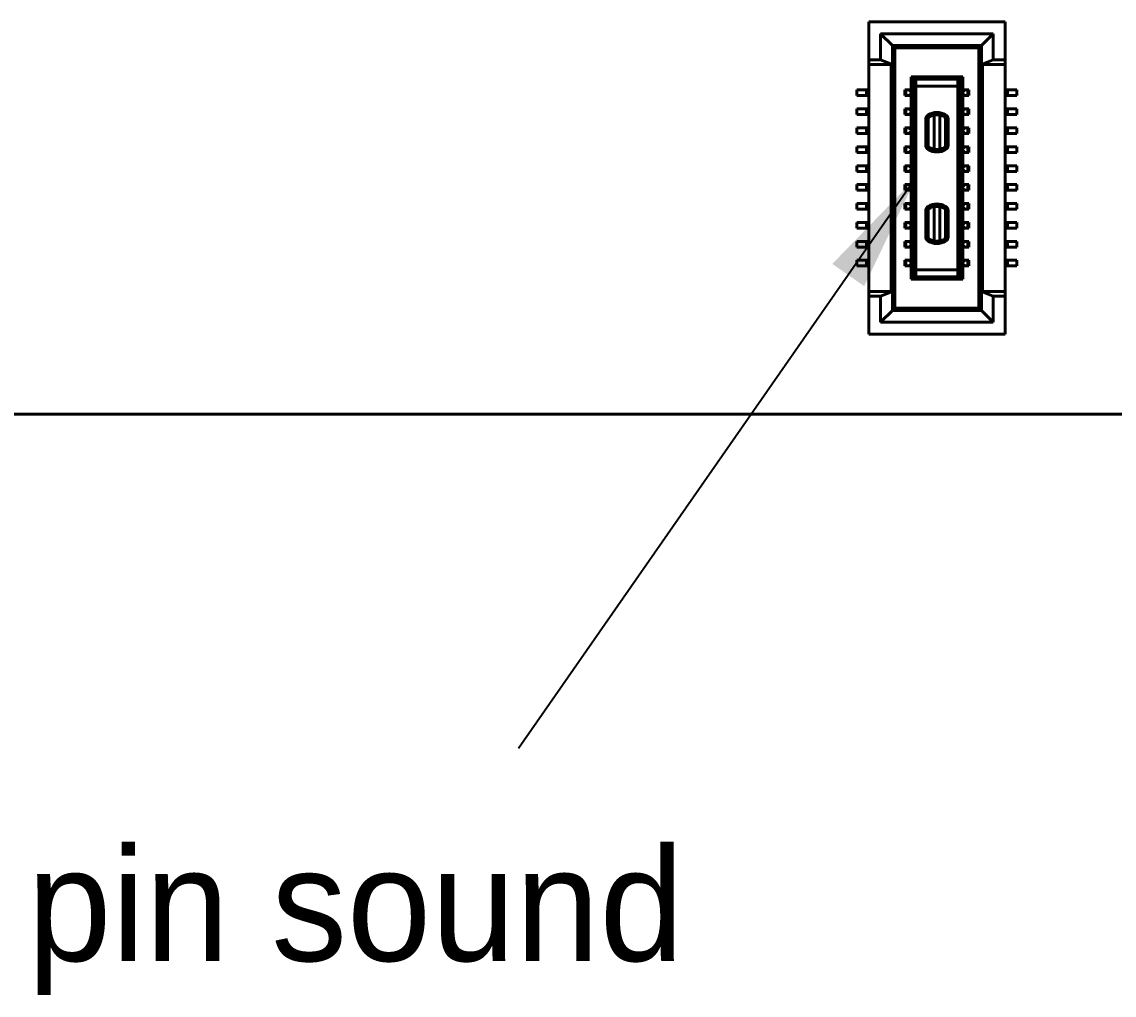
# Model space of a CAD drawing. Header units: millimetres. Extents: x 15 to 205, y 5 to 292.
# Drawn here: x 115.68 to 138.77, y 91.34 to 111.91 of the extents above; entities that cross this region are included whole.
import ezdxf

# ---------------------------------------------------------------- set-up
doc = ezdxf.new("R2010")
doc.units = ezdxf.units.MM
doc.layers.add('Annotations', color=7, linetype='Continuous')
doc.layers.add('Geometries', color=7, linetype='Continuous')
doc.dimstyles.new('ISO-25', dxfattribs={"dimtxt": 2.5, "dimasz": 2.5, "dimexe": 1.25, "dimexo": 0.625, "dimtad": 1, "dimtxsty": 'Standard', "dimcen": 2.5, "dimadec": 0, "dimazin": 0, "dimtfac": 1, "dimtmove": 0, "dimatfit": 3, "dimfxl": 1, "dimarcsym": 0})

msp = doc.modelspace()

# ---------------------------------------------------------------- linework, layer by layer
at = {"layer": 'Geometries', "linetype": 'Continuous', "lineweight": 40}
for p, q in [((133.585, 111.911), (133.585, 111.111)), ((136.465, 111.911), (133.585, 111.911)), ((136.465, 111.911), (136.465, 111.111)), ((136.215, 111.661), (133.835, 111.661)), ((133.835, 111.111), (133.835, 111.661)), ((134.085, 111.411), (133.835, 111.661)), ((136.215, 111.661), (135.965, 111.411)), ((136.215, 111.111), (136.215, 111.661)), ((134.085, 111.411), (134.135, 111.361)), ((135.965, 111.411), (134.085, 111.411)), ((134.085, 111.411), (134.085, 111.011)), ((135.915, 111.361), (134.135, 111.361)), ((134.135, 105.861), (134.135, 111.361)), ((135.915, 111.361), (135.965, 111.411)), ((135.915, 105.861), (135.915, 111.361)), ((135.965, 111.011), (135.965, 111.411)), ((133.585, 111.111), (133.585, 111.011)), ((133.835, 111.111), (133.585, 111.111)), ((133.835, 111.111), (134.085, 111.011)), ((135.965, 111.011), (136.215, 111.111)), ((136.215, 111.111), (136.465, 111.111)), ((136.465, 111.111), (136.465, 111.011)), ((133.585, 111.011), (133.585, 110.471)), ((133.585, 111.011), (134.06, 111.011)), ((134.06, 106.211), (134.06, 111.011)), ((134.085, 111.011), (134.06, 111.011)), ((134.085, 106.211), (134.085, 111.011)), ((135.965, 106.211), (135.965, 111.011)), ((135.965, 111.011), (135.99, 111.011)), ((135.99, 111.011), (135.99, 106.211)), ((135.99, 111.011), (136.465, 111.011)), ((136.465, 110.471), (136.465, 111.011)), ((135.57, 110.751), (134.48, 110.751)), ((134.53, 110.701), (134.48, 110.751)), ((134.48, 110.471), (134.48, 110.751)), ((134.53, 110.701), (134.58, 110.701)), ((134.53, 110.701), (134.53, 110.53)), ((134.58, 110.701), (135.47, 110.701)), ((134.58, 110.701), (134.58, 110.551)), ((135.52, 110.701), (135.47, 110.701)), ((135.47, 110.701), (135.47, 110.551)), ((135.52, 110.701), (135.57, 110.751)), ((135.52, 110.701), (135.52, 110.53)), ((135.57, 110.751), (135.57, 110.471)), ((133.335, 110.471), (133.535, 110.471)), ((133.335, 110.471), (133.335, 110.351)), ((133.585, 110.471), (133.535, 110.471)), ((133.535, 110.471), (133.535, 110.351)), ((133.585, 110.471), (133.585, 110.351)), ((134.35, 110.471), (134.372, 110.471)), ((134.35, 110.471), (134.35, 110.351)), ((134.372, 110.471), (134.372, 110.351)), ((134.421, 110.471), (134.372, 110.471)), ((134.48, 110.431), (134.421, 110.471)), ((134.48, 110.471), (134.421, 110.471)), ((134.48, 110.391), (134.421, 110.351)), ((134.53, 110.471), (134.48, 110.471)), ((134.48, 110.431), (134.48, 110.391)), ((134.525, 110.431), (134.48, 110.431)), ((134.525, 110.391), (134.48, 110.391)), ((134.53, 110.437), (134.525, 110.431)), ((134.525, 110.431), (134.525, 110.391)), ((134.53, 110.385), (134.525, 110.391)), ((134.53, 110.53), (134.58, 110.551)), ((134.53, 110.471), (134.53, 110.53)), ((134.53, 110.437), (134.53, 110.471)), ((134.53, 110.385), (134.53, 110.437)), ((134.53, 110.351), (134.53, 110.385)), ((134.58, 110.551), (135.47, 110.551)), ((134.58, 106.671), (134.58, 110.551)), ((135.52, 110.53), (135.47, 110.551)), ((135.47, 106.671), (135.47, 110.551)), ((135.52, 110.53), (135.52, 110.471)), ((135.52, 110.471), (135.57, 110.471)), ((135.52, 110.471), (135.52, 110.437)), ((135.52, 110.437), (135.525, 110.431)), ((135.52, 110.437), (135.52, 110.385)), ((135.52, 110.385), (135.525, 110.391)), ((135.52, 110.385), (135.52, 110.351)), ((135.525, 110.431), (135.525, 110.391)), ((135.525, 110.431), (135.57, 110.431)), ((135.525, 110.391), (135.57, 110.391)), ((135.57, 110.471), (135.629, 110.471)), ((135.57, 110.431), (135.629, 110.471)), ((135.57, 110.431), (135.57, 110.391)), ((135.57, 110.391), (135.629, 110.351)), ((135.629, 110.471), (135.678, 110.471)), ((135.7, 110.471), (135.678, 110.471)), ((135.678, 110.471), (135.678, 110.351)), ((135.7, 110.351), (135.7, 110.471)), ((136.465, 110.471), (136.515, 110.471)), ((136.465, 110.351), (136.465, 110.471)), ((136.715, 110.471), (136.515, 110.471)), ((136.515, 110.471), (136.515, 110.351)), ((136.715, 110.471), (136.715, 110.351)), ((133.335, 110.351), (133.535, 110.351)), ((133.585, 110.351), (133.535, 110.351)), ((133.585, 110.351), (133.585, 110.071)), ((134.35, 110.351), (134.372, 110.351)), ((134.421, 110.351), (134.372, 110.351)), ((134.421, 110.351), (134.48, 110.351)), ((134.48, 110.071), (134.48, 110.351)), ((134.48, 110.351), (134.53, 110.351)), ((134.53, 110.071), (134.53, 110.351)), ((135.57, 110.351), (135.52, 110.351)), ((135.52, 110.351), (135.52, 110.071)), ((135.57, 110.351), (135.57, 110.071)), ((135.629, 110.351), (135.57, 110.351)), ((135.629, 110.351), (135.678, 110.351)), ((135.7, 110.351), (135.678, 110.351)), ((136.465, 110.351), (136.515, 110.351)), ((136.465, 110.071), (136.465, 110.351)), ((136.715, 110.351), (136.515, 110.351)), ((133.335, 110.071), (133.535, 110.071)), ((133.335, 110.071), (133.335, 109.951)), ((133.335, 109.951), (133.535, 109.951)), ((133.585, 110.071), (133.535, 110.071)), ((133.535, 110.071), (133.535, 109.951)), ((133.585, 109.951), (133.535, 109.951)), ((133.585, 110.071), (133.585, 109.951)), ((133.585, 109.951), (133.585, 109.671)), ((134.35, 110.071), (134.372, 110.071)), ((134.35, 110.071), (134.35, 109.951)), ((134.35, 109.951), (134.372, 109.951)), ((134.372, 110.071), (134.372, 109.951)), ((134.421, 110.071), (134.372, 110.071)), ((134.421, 109.951), (134.372, 109.951)), ((134.48, 110.071), (134.421, 110.071)), ((134.48, 110.031), (134.421, 110.071)), ((134.48, 109.991), (134.421, 109.951)), ((134.421, 109.951), (134.48, 109.951)), ((134.53, 110.071), (134.48, 110.071)), ((134.525, 110.031), (134.48, 110.031)), ((134.48, 110.031), (134.48, 109.991)), ((134.525, 109.991), (134.48, 109.991)), ((134.48, 109.671), (134.48, 109.951)), ((134.48, 109.951), (134.53, 109.951)), ((134.53, 110.037), (134.525, 110.031)), ((134.525, 110.031), (134.525, 109.991)), ((134.53, 109.985), (134.525, 109.991)), ((134.53, 110.037), (134.53, 110.071)), ((134.53, 109.985), (134.53, 110.037)), ((134.53, 109.951), (134.53, 109.985)), ((134.53, 109.671), (134.53, 109.951)), ((134.84, 109.946), (134.865, 109.903)), ((134.965, 109.94), (134.965, 109.217)), ((135.085, 109.94), (135.085, 109.217)), ((135.185, 109.903), (135.21, 109.946)), ((135.52, 110.071), (135.57, 110.071)), ((135.52, 110.071), (135.52, 110.037)), ((135.52, 110.037), (135.525, 110.031)), ((135.52, 110.037), (135.52, 109.985)), ((135.52, 109.985), (135.525, 109.991)), ((135.52, 109.985), (135.52, 109.951)), ((135.57, 109.951), (135.52, 109.951)), ((135.52, 109.951), (135.52, 109.671)), ((135.525, 110.031), (135.57, 110.031)), ((135.525, 110.031), (135.525, 109.991)), ((135.525, 109.991), (135.57, 109.991)), ((135.57, 110.071), (135.629, 110.071)), ((135.57, 110.031), (135.629, 110.071)), ((135.57, 110.031), (135.57, 109.991)), ((135.57, 109.991), (135.629, 109.951)), ((135.629, 109.951), (135.57, 109.951)), ((135.57, 109.951), (135.57, 109.671)), ((135.629, 110.071), (135.678, 110.071)), ((135.629, 109.951), (135.678, 109.951)), ((135.7, 110.071), (135.678, 110.071)), ((135.678, 110.071), (135.678, 109.951)), ((135.7, 109.951), (135.678, 109.951)), ((135.7, 109.951), (135.7, 110.071)), ((136.465, 110.071), (136.515, 110.071)), ((136.465, 109.951), (136.465, 110.071)), ((136.465, 109.951), (136.515, 109.951)), ((136.465, 109.671), (136.465, 109.951)), ((136.715, 110.071), (136.515, 110.071)), ((136.515, 110.071), (136.515, 109.951)), ((136.715, 109.951), (136.515, 109.951)), ((136.715, 110.071), (136.715, 109.951)), ((134.84, 109.86), (134.79, 109.86)), ((134.79, 109.86), (134.79, 109.297)), ((134.84, 109.297), (134.84, 109.86)), ((135.21, 109.86), (135.21, 109.297)), ((135.21, 109.86), (135.26, 109.86)), ((135.26, 109.297), (135.26, 109.86)), ((133.335, 109.671), (133.535, 109.671)), ((133.335, 109.671), (133.335, 109.551)), ((133.335, 109.551), (133.535, 109.551)), ((133.585, 109.671), (133.535, 109.671)), ((133.535, 109.671), (133.535, 109.551)), ((133.585, 109.551), (133.535, 109.551)), ((133.585, 109.671), (133.585, 109.551)), ((133.585, 109.551), (133.585, 109.271)), ((134.35, 109.671), (134.372, 109.671)), ((134.35, 109.671), (134.35, 109.551)), ((134.35, 109.551), (134.372, 109.551)), ((134.372, 109.671), (134.372, 109.551)), ((134.421, 109.671), (134.372, 109.671)), ((134.421, 109.551), (134.372, 109.551)), ((134.48, 109.631), (134.421, 109.671)), ((134.48, 109.671), (134.421, 109.671)), ((134.48, 109.591), (134.421, 109.551)), ((134.421, 109.551), (134.48, 109.551)), ((134.53, 109.671), (134.48, 109.671)), ((134.525, 109.631), (134.48, 109.631)), ((134.48, 109.631), (134.48, 109.591)), ((134.525, 109.591), (134.48, 109.591)), ((134.48, 109.271), (134.48, 109.551)), ((134.48, 109.551), (134.53, 109.551)), ((134.53, 109.637), (134.525, 109.631)), ((134.525, 109.631), (134.525, 109.591)), ((134.53, 109.585), (134.525, 109.591)), ((134.53, 109.637), (134.53, 109.671)), ((134.53, 109.585), (134.53, 109.637)), ((134.53, 109.551), (134.53, 109.585)), ((134.53, 109.271), (134.53, 109.551)), ((135.52, 109.671), (135.57, 109.671)), ((135.52, 109.671), (135.52, 109.637)), ((135.52, 109.637), (135.525, 109.631)), ((135.52, 109.637), (135.52, 109.585)), ((135.52, 109.585), (135.525, 109.591)), ((135.52, 109.585), (135.52, 109.551)), ((135.57, 109.551), (135.52, 109.551)), ((135.52, 109.551), (135.52, 109.271)), ((135.525, 109.631), (135.57, 109.631)), ((135.525, 109.631), (135.525, 109.591)), ((135.525, 109.591), (135.57, 109.591)), ((135.57, 109.671), (135.629, 109.671)), ((135.57, 109.631), (135.629, 109.671)), ((135.57, 109.631), (135.57, 109.591)), ((135.57, 109.591), (135.629, 109.551)), ((135.629, 109.551), (135.57, 109.551)), ((135.57, 109.551), (135.57, 109.271)), ((135.629, 109.671), (135.678, 109.671)), ((135.629, 109.551), (135.678, 109.551)), ((135.7, 109.671), (135.678, 109.671)), ((135.678, 109.671), (135.678, 109.551)), ((135.7, 109.551), (135.678, 109.551)), ((135.7, 109.551), (135.7, 109.671)), ((136.465, 109.551), (136.465, 109.671)), ((136.465, 109.671), (136.515, 109.671)), ((136.465, 109.551), (136.515, 109.551)), ((136.465, 109.271), (136.465, 109.551)), ((136.715, 109.671), (136.515, 109.671)), ((136.515, 109.671), (136.515, 109.551)), ((136.715, 109.551), (136.515, 109.551)), ((136.715, 109.671), (136.715, 109.551)), ((133.335, 109.271), (133.335, 109.151)), ((133.335, 109.271), (133.535, 109.271)), ((133.585, 109.271), (133.535, 109.271)), ((133.535, 109.271), (133.535, 109.151)), ((133.585, 109.271), (133.585, 109.151)), ((134.35, 109.271), (134.35, 109.151)), ((134.35, 109.271), (134.372, 109.271)), ((134.372, 109.271), (134.372, 109.151)), ((134.421, 109.271), (134.372, 109.271)), ((134.48, 109.271), (134.421, 109.271)), ((134.48, 109.231), (134.421, 109.271)), ((134.53, 109.271), (134.48, 109.271)), ((134.525, 109.231), (134.48, 109.231)), ((134.48, 109.231), (134.48, 109.191)), ((134.53, 109.237), (134.525, 109.231)), ((134.525, 109.231), (134.525, 109.191)), ((134.53, 109.237), (134.53, 109.271)), ((134.53, 109.185), (134.53, 109.237)), ((134.84, 109.297), (134.79, 109.297)), ((134.865, 109.254), (134.84, 109.21)), ((135.21, 109.21), (135.185, 109.254)), ((135.21, 109.297), (135.26, 109.297)), ((135.52, 109.271), (135.57, 109.271)), ((135.52, 109.271), (135.52, 109.237)), ((135.52, 109.237), (135.525, 109.231)), ((135.52, 109.237), (135.52, 109.185)), ((135.525, 109.231), (135.57, 109.231)), ((135.525, 109.231), (135.525, 109.191)), ((135.57, 109.271), (135.629, 109.271)), ((135.57, 109.231), (135.629, 109.271)), ((135.57, 109.231), (135.57, 109.191)), ((135.629, 109.271), (135.678, 109.271)), ((135.7, 109.271), (135.678, 109.271)), ((135.678, 109.271), (135.678, 109.151)), ((135.7, 109.151), (135.7, 109.271)), ((136.465, 109.271), (136.515, 109.271)), ((136.465, 109.151), (136.465, 109.271)), ((136.715, 109.271), (136.515, 109.271)), ((136.515, 109.271), (136.515, 109.151)), ((136.715, 109.271), (136.715, 109.151)), ((133.335, 109.151), (133.535, 109.151)), ((133.585, 109.151), (133.535, 109.151)), ((133.585, 109.151), (133.585, 108.871)), ((134.35, 109.151), (134.372, 109.151)), ((134.421, 109.151), (134.372, 109.151)), ((134.48, 109.191), (134.421, 109.151)), ((134.421, 109.151), (134.48, 109.151)), ((134.525, 109.191), (134.48, 109.191)), ((134.48, 108.871), (134.48, 109.151)), ((134.48, 109.151), (134.53, 109.151)), ((134.53, 109.185), (134.525, 109.191)), ((134.53, 109.151), (134.53, 109.185)), ((134.53, 108.871), (134.53, 109.151)), ((135.52, 109.185), (135.525, 109.191)), ((135.52, 109.185), (135.52, 109.151)), ((135.57, 109.151), (135.52, 109.151)), ((135.52, 109.151), (135.52, 108.871)), ((135.525, 109.191), (135.57, 109.191)), ((135.57, 109.191), (135.629, 109.151)), ((135.629, 109.151), (135.57, 109.151)), ((135.57, 109.151), (135.57, 108.871)), ((135.629, 109.151), (135.678, 109.151)), ((135.7, 109.151), (135.678, 109.151)), ((136.465, 109.151), (136.515, 109.151)), ((136.465, 108.871), (136.465, 109.151)), ((136.715, 109.151), (136.515, 109.151)), ((133.335, 108.871), (133.535, 108.871)), ((133.335, 108.871), (133.335, 108.751)), ((133.335, 108.751), (133.535, 108.751)), ((133.585, 108.871), (133.535, 108.871)), ((133.535, 108.871), (133.535, 108.751)), ((133.585, 108.751), (133.535, 108.751)), ((133.585, 108.871), (133.585, 108.751)), ((133.585, 108.751), (133.585, 108.471)), ((134.35, 108.871), (134.372, 108.871)), ((134.35, 108.871), (134.35, 108.751)), ((134.35, 108.751), (134.372, 108.751)), ((134.372, 108.871), (134.372, 108.751)), ((134.421, 108.871), (134.372, 108.871)), ((134.421, 108.751), (134.372, 108.751)), ((134.48, 108.831), (134.421, 108.871)), ((134.48, 108.871), (134.421, 108.871)), ((134.48, 108.791), (134.421, 108.751)), ((134.421, 108.751), (134.48, 108.751)), ((134.53, 108.871), (134.48, 108.871)), ((134.48, 108.831), (134.48, 108.791)), ((134.525, 108.831), (134.48, 108.831)), ((134.525, 108.791), (134.48, 108.791)), ((134.48, 108.471), (134.48, 108.751)), ((134.48, 108.751), (134.53, 108.751)), ((134.53, 108.837), (134.525, 108.831)), ((134.525, 108.831), (134.525, 108.791)), ((134.53, 108.785), (134.525, 108.791)), ((134.53, 108.837), (134.53, 108.871)), ((134.53, 108.785), (134.53, 108.837)), ((134.53, 108.751), (134.53, 108.785)), ((134.53, 108.471), (134.53, 108.751)), ((135.52, 108.871), (135.57, 108.871)), ((135.52, 108.871), (135.52, 108.837)), ((135.52, 108.837), (135.525, 108.831)), ((135.52, 108.837), (135.52, 108.785)), ((135.52, 108.785), (135.525, 108.791)), ((135.52, 108.785), (135.52, 108.751)), ((135.57, 108.751), (135.52, 108.751)), ((135.52, 108.751), (135.52, 108.471)), ((135.525, 108.831), (135.525, 108.791)), ((135.525, 108.831), (135.57, 108.831)), ((135.525, 108.791), (135.57, 108.791)), ((135.57, 108.871), (135.629, 108.871)), ((135.57, 108.831), (135.629, 108.871)), ((135.57, 108.831), (135.57, 108.791)), ((135.57, 108.791), (135.629, 108.751)), ((135.629, 108.751), (135.57, 108.751)), ((135.57, 108.751), (135.57, 108.471)), ((135.629, 108.871), (135.678, 108.871)), ((135.629, 108.751), (135.678, 108.751)), ((135.7, 108.871), (135.678, 108.871)), ((135.678, 108.871), (135.678, 108.751)), ((135.7, 108.751), (135.678, 108.751)), ((135.7, 108.751), (135.7, 108.871)), ((136.465, 108.871), (136.515, 108.871)), ((136.465, 108.751), (136.465, 108.871)), ((136.465, 108.751), (136.515, 108.751)), ((136.465, 108.471), (136.465, 108.751)), ((136.715, 108.871), (136.515, 108.871)), ((136.515, 108.871), (136.515, 108.751)), ((136.715, 108.751), (136.515, 108.751)), ((136.715, 108.871), (136.715, 108.751)), ((133.335, 108.471), (133.535, 108.471)), ((133.335, 108.471), (133.335, 108.351)), ((133.335, 108.351), (133.535, 108.351)), ((133.585, 108.471), (133.535, 108.471)), ((133.535, 108.471), (133.535, 108.351)), ((133.585, 108.351), (133.535, 108.351)), ((133.585, 108.471), (133.585, 108.351)), ((133.585, 108.351), (133.585, 108.071)), ((134.35, 108.471), (134.372, 108.471)), ((134.35, 108.471), (134.35, 108.351)), ((134.35, 108.351), (134.372, 108.351)), ((134.372, 108.471), (134.372, 108.351)), ((134.421, 108.471), (134.372, 108.471)), ((134.421, 108.351), (134.372, 108.351)), ((134.48, 108.471), (134.421, 108.471)), ((134.48, 108.431), (134.421, 108.471)), ((134.48, 108.391), (134.421, 108.351)), ((134.421, 108.351), (134.48, 108.351)), ((134.53, 108.471), (134.48, 108.471)), ((134.48, 108.431), (134.48, 108.391)), ((134.525, 108.431), (134.48, 108.431)), ((134.525, 108.391), (134.48, 108.391)), ((134.48, 108.071), (134.48, 108.351)), ((134.48, 108.351), (134.53, 108.351)), ((134.53, 108.437), (134.525, 108.431)), ((134.525, 108.431), (134.525, 108.391)), ((134.53, 108.385), (134.525, 108.391)), ((134.53, 108.437), (134.53, 108.471)), ((134.53, 108.385), (134.53, 108.437)), ((134.53, 108.351), (134.53, 108.385)), ((134.53, 108.071), (134.53, 108.351)), ((135.52, 108.471), (135.57, 108.471)), ((135.52, 108.471), (135.52, 108.437)), ((135.52, 108.437), (135.525, 108.431)), ((135.52, 108.437), (135.52, 108.385)), ((135.52, 108.385), (135.525, 108.391)), ((135.52, 108.385), (135.52, 108.351)), ((135.57, 108.351), (135.52, 108.351)), ((135.52, 108.351), (135.52, 108.071)), ((135.525, 108.431), (135.525, 108.391)), ((135.525, 108.431), (135.57, 108.431)), ((135.525, 108.391), (135.57, 108.391)), ((135.57, 108.471), (135.629, 108.471)), ((135.57, 108.431), (135.629, 108.471)), ((135.57, 108.431), (135.57, 108.391)), ((135.57, 108.391), (135.629, 108.351)), ((135.629, 108.351), (135.57, 108.351)), ((135.57, 108.351), (135.57, 108.071)), ((135.629, 108.471), (135.678, 108.471)), ((135.629, 108.351), (135.678, 108.351)), ((135.7, 108.471), (135.678, 108.471)), ((135.678, 108.471), (135.678, 108.351)), ((135.7, 108.351), (135.678, 108.351)), ((135.7, 108.351), (135.7, 108.471)), ((136.465, 108.471), (136.515, 108.471)), ((136.465, 108.351), (136.465, 108.471)), ((136.465, 108.351), (136.515, 108.351)), ((136.465, 108.071), (136.465, 108.351)), ((136.515, 108.471), (136.515, 108.351)), ((136.715, 108.471), (136.515, 108.471)), ((136.715, 108.351), (136.515, 108.351)), ((136.715, 108.471), (136.715, 108.351)), ((133.335, 108.071), (133.335, 107.951)), ((133.335, 108.071), (133.535, 108.071)), ((133.585, 108.071), (133.535, 108.071)), ((133.535, 108.071), (133.535, 107.951)), ((133.585, 108.071), (133.585, 107.951)), ((134.35, 108.071), (134.372, 108.071)), ((134.35, 108.071), (134.35, 107.951)), ((134.372, 108.071), (134.372, 107.951)), ((134.421, 108.071), (134.372, 108.071)), ((134.48, 108.071), (134.421, 108.071)), ((134.48, 108.031), (134.421, 108.071)), ((134.53, 108.071), (134.48, 108.071)), ((134.53, 108.037), (134.53, 108.071)), ((135.52, 108.071), (135.57, 108.071)), ((135.52, 108.071), (135.52, 108.037)), ((135.57, 108.031), (135.629, 108.071)), ((135.57, 108.071), (135.629, 108.071)), ((135.629, 108.071), (135.678, 108.071)), ((135.7, 108.071), (135.678, 108.071)), ((135.678, 108.071), (135.678, 107.951)), ((135.7, 107.951), (135.7, 108.071)), ((136.465, 108.071), (136.515, 108.071)), ((136.465, 107.951), (136.465, 108.071)), ((136.715, 108.071), (136.515, 108.071)), ((136.515, 108.071), (136.515, 107.951)), ((136.715, 108.071), (136.715, 107.951)), ((133.335, 107.951), (133.535, 107.951)), ((133.585, 107.951), (133.535, 107.951)), ((133.585, 107.951), (133.585, 107.671)), ((134.35, 107.951), (134.372, 107.951)), ((134.421, 107.951), (134.372, 107.951)), ((134.48, 107.991), (134.421, 107.951)), ((134.421, 107.951), (134.48, 107.951)), ((134.525, 108.031), (134.48, 108.031)), ((134.48, 108.031), (134.48, 107.991)), ((134.525, 107.991), (134.48, 107.991)), ((134.48, 107.671), (134.48, 107.951)), ((134.48, 107.951), (134.53, 107.951)), ((134.53, 108.037), (134.525, 108.031)), ((134.525, 108.031), (134.525, 107.991)), ((134.53, 107.985), (134.525, 107.991)), ((134.53, 107.985), (134.53, 108.037)), ((134.53, 107.951), (134.53, 107.985)), ((134.53, 107.671), (134.53, 107.951)), ((134.84, 107.925), (134.79, 107.925)), ((134.79, 107.362), (134.79, 107.925)), ((134.865, 107.968), (134.84, 108.011)), ((134.84, 107.362), (134.84, 107.925)), ((134.965, 107.282), (134.965, 108.005)), ((135.085, 107.282), (135.085, 108.005)), ((135.185, 107.968), (135.21, 108.011)), ((135.21, 107.925), (135.26, 107.925)), ((135.21, 107.925), (135.21, 107.362)), ((135.26, 107.925), (135.26, 107.362)), ((135.52, 108.037), (135.525, 108.031)), ((135.52, 108.037), (135.52, 107.985)), ((135.52, 107.985), (135.525, 107.991)), ((135.52, 107.985), (135.52, 107.951)), ((135.57, 107.951), (135.52, 107.951)), ((135.52, 107.951), (135.52, 107.671)), ((135.525, 108.031), (135.57, 108.031)), ((135.525, 108.031), (135.525, 107.991)), ((135.525, 107.991), (135.57, 107.991)), ((135.57, 108.031), (135.57, 107.991)), ((135.57, 107.991), (135.629, 107.951)), ((135.629, 107.951), (135.57, 107.951)), ((135.57, 107.951), (135.57, 107.671)), ((135.629, 107.951), (135.678, 107.951)), ((135.7, 107.951), (135.678, 107.951)), ((136.465, 107.951), (136.515, 107.951)), ((136.465, 107.671), (136.465, 107.951)), ((136.715, 107.951), (136.515, 107.951)), ((133.335, 107.671), (133.535, 107.671)), ((133.335, 107.671), (133.335, 107.551)), ((133.585, 107.671), (133.535, 107.671)), ((133.535, 107.671), (133.535, 107.551)), ((133.585, 107.671), (133.585, 107.551)), ((134.35, 107.671), (134.372, 107.671)), ((134.35, 107.671), (134.35, 107.551)), ((134.372, 107.671), (134.372, 107.551)), ((134.421, 107.671), (134.372, 107.671)), ((134.48, 107.631), (134.421, 107.671)), ((134.48, 107.671), (134.421, 107.671)), ((134.53, 107.671), (134.48, 107.671)), ((134.48, 107.631), (134.48, 107.591)), ((134.525, 107.631), (134.48, 107.631)), ((134.53, 107.637), (134.525, 107.631)), ((134.525, 107.631), (134.525, 107.591)), ((134.53, 107.637), (134.53, 107.671)), ((134.53, 107.585), (134.53, 107.637)), ((135.52, 107.671), (135.57, 107.671)), ((135.52, 107.671), (135.52, 107.637)), ((135.52, 107.637), (135.525, 107.631)), ((135.52, 107.637), (135.52, 107.585)), ((135.525, 107.631), (135.525, 107.591)), ((135.525, 107.631), (135.57, 107.631)), ((135.57, 107.671), (135.629, 107.671)), ((135.57, 107.631), (135.629, 107.671)), ((135.57, 107.631), (135.57, 107.591)), ((135.629, 107.671), (135.678, 107.671)), ((135.678, 107.671), (135.678, 107.551)), ((135.7, 107.671), (135.678, 107.671)), ((135.7, 107.551), (135.7, 107.671)), ((136.465, 107.671), (136.515, 107.671)), ((136.465, 107.551), (136.465, 107.671)), ((136.715, 107.671), (136.515, 107.671)), ((136.515, 107.671), (136.515, 107.551)), ((136.715, 107.671), (136.715, 107.551)), ((133.335, 107.551), (133.535, 107.551)), ((133.585, 107.551), (133.535, 107.551)), ((133.585, 107.551), (133.585, 107.271)), ((134.35, 107.551), (134.372, 107.551)), ((134.421, 107.551), (134.372, 107.551)), ((134.48, 107.591), (134.421, 107.551)), ((134.421, 107.551), (134.48, 107.551)), ((134.525, 107.591), (134.48, 107.591)), ((134.48, 107.271), (134.48, 107.551)), ((134.48, 107.551), (134.53, 107.551)), ((134.53, 107.585), (134.525, 107.591)), ((134.53, 107.551), (134.53, 107.585)), ((134.53, 107.271), (134.53, 107.551)), ((135.52, 107.585), (135.525, 107.591)), ((135.52, 107.585), (135.52, 107.551)), ((135.57, 107.551), (135.52, 107.551)), ((135.52, 107.551), (135.52, 107.271)), ((135.525, 107.591), (135.57, 107.591)), ((135.57, 107.591), (135.629, 107.551)), ((135.57, 107.551), (135.57, 107.271)), ((135.629, 107.551), (135.57, 107.551)), ((135.629, 107.551), (135.678, 107.551)), ((135.7, 107.551), (135.678, 107.551)), ((136.465, 107.551), (136.515, 107.551)), ((136.465, 107.271), (136.465, 107.551)), ((136.715, 107.551), (136.515, 107.551)), ((133.335, 107.271), (133.535, 107.271)), ((133.335, 107.271), (133.335, 107.151)), ((133.335, 107.151), (133.535, 107.151)), ((133.585, 107.271), (133.535, 107.271)), ((133.535, 107.271), (133.535, 107.151)), ((133.585, 107.151), (133.535, 107.151)), ((133.585, 107.271), (133.585, 107.151)), ((133.585, 107.151), (133.585, 106.871)), ((134.35, 107.271), (134.372, 107.271)), ((134.35, 107.271), (134.35, 107.151)), ((134.35, 107.151), (134.372, 107.151)), ((134.372, 107.271), (134.372, 107.151)), ((134.421, 107.271), (134.372, 107.271)), ((134.421, 107.151), (134.372, 107.151)), ((134.48, 107.271), (134.421, 107.271)), ((134.48, 107.231), (134.421, 107.271)), ((134.48, 107.191), (134.421, 107.151)), ((134.421, 107.151), (134.48, 107.151)), ((134.53, 107.271), (134.48, 107.271)), ((134.525, 107.231), (134.48, 107.231)), ((134.48, 107.231), (134.48, 107.191)), ((134.525, 107.191), (134.48, 107.191)), ((134.48, 106.871), (134.48, 107.151)), ((134.48, 107.151), (134.53, 107.151)), ((134.53, 107.237), (134.525, 107.231)), ((134.525, 107.231), (134.525, 107.191)), ((134.53, 107.185), (134.525, 107.191)), ((134.53, 107.237), (134.53, 107.271)), ((134.53, 107.185), (134.53, 107.237)), ((134.53, 107.151), (134.53, 107.185)), ((134.53, 106.871), (134.53, 107.151)), ((134.84, 107.362), (134.79, 107.362)), ((134.84, 107.275), (134.865, 107.319)), ((135.185, 107.319), (135.21, 107.275)), ((135.21, 107.362), (135.26, 107.362)), ((135.52, 107.271), (135.57, 107.271)), ((135.52, 107.271), (135.52, 107.237)), ((135.52, 107.237), (135.525, 107.231)), ((135.52, 107.237), (135.52, 107.185)), ((135.52, 107.185), (135.525, 107.191)), ((135.52, 107.185), (135.52, 107.151)), ((135.57, 107.151), (135.52, 107.151)), ((135.52, 107.151), (135.52, 106.871)), ((135.525, 107.231), (135.57, 107.231)), ((135.525, 107.231), (135.525, 107.191)), ((135.525, 107.191), (135.57, 107.191)), ((135.57, 107.271), (135.629, 107.271)), ((135.57, 107.231), (135.629, 107.271)), ((135.57, 107.231), (135.57, 107.191)), ((135.57, 107.191), (135.629, 107.151)), ((135.629, 107.151), (135.57, 107.151)), ((135.57, 107.151), (135.57, 106.871)), ((135.629, 107.271), (135.678, 107.271)), ((135.629, 107.151), (135.678, 107.151)), ((135.7, 107.271), (135.678, 107.271)), ((135.678, 107.271), (135.678, 107.151)), ((135.7, 107.151), (135.678, 107.151)), ((135.7, 107.151), (135.7, 107.271)), ((136.465, 107.271), (136.515, 107.271)), ((136.465, 107.151), (136.465, 107.271)), ((136.465, 107.151), (136.515, 107.151)), ((136.465, 106.871), (136.465, 107.151)), ((136.715, 107.271), (136.515, 107.271)), ((136.515, 107.271), (136.515, 107.151)), ((136.715, 107.151), (136.515, 107.151)), ((136.715, 107.271), (136.715, 107.151)), ((133.335, 106.871), (133.535, 106.871)), ((133.335, 106.871), (133.335, 106.751)), ((133.335, 106.751), (133.535, 106.751)), ((133.585, 106.871), (133.535, 106.871)), ((133.535, 106.871), (133.535, 106.751)), ((133.585, 106.751), (133.535, 106.751)), ((133.585, 106.871), (133.585, 106.751)), ((133.585, 106.751), (133.585, 106.211)), ((134.35, 106.871), (134.372, 106.871)), ((134.35, 106.871), (134.35, 106.751)), ((134.35, 106.751), (134.372, 106.751)), ((134.372, 106.871), (134.372, 106.751)), ((134.421, 106.871), (134.372, 106.871)), ((134.421, 106.751), (134.372, 106.751)), ((134.48, 106.831), (134.421, 106.871)), ((134.48, 106.871), (134.421, 106.871)), ((134.48, 106.791), (134.421, 106.751)), ((134.421, 106.751), (134.48, 106.751)), ((134.53, 106.871), (134.48, 106.871)), ((134.48, 106.831), (134.48, 106.791)), ((134.525, 106.831), (134.48, 106.831)), ((134.525, 106.791), (134.48, 106.791)), ((134.48, 106.471), (134.48, 106.751)), ((134.48, 106.751), (134.53, 106.751)), ((134.53, 106.837), (134.525, 106.831)), ((134.525, 106.831), (134.525, 106.791)), ((134.53, 106.785), (134.525, 106.791)), ((134.53, 106.837), (134.53, 106.871)), ((134.53, 106.785), (134.53, 106.837)), ((134.53, 106.751), (134.53, 106.785)), ((134.53, 106.692), (134.53, 106.751)), ((134.53, 106.521), (134.53, 106.692)), ((134.53, 106.692), (134.58, 106.671)), ((134.58, 106.521), (134.58, 106.671)), ((135.47, 106.671), (134.58, 106.671)), ((135.52, 106.692), (135.47, 106.671)), ((135.47, 106.521), (135.47, 106.671)), ((135.52, 106.871), (135.57, 106.871)), ((135.52, 106.871), (135.52, 106.837)), ((135.52, 106.837), (135.525, 106.831)), ((135.52, 106.837), (135.52, 106.785)), ((135.52, 106.785), (135.525, 106.791)), ((135.52, 106.785), (135.52, 106.751)), ((135.57, 106.751), (135.52, 106.751)), ((135.52, 106.751), (135.52, 106.692)), ((135.52, 106.521), (135.52, 106.692)), ((135.525, 106.831), (135.57, 106.831)), ((135.525, 106.831), (135.525, 106.791)), ((135.525, 106.791), (135.57, 106.791)), ((135.57, 106.871), (135.629, 106.871)), ((135.57, 106.831), (135.629, 106.871)), ((135.57, 106.831), (135.57, 106.791)), ((135.57, 106.791), (135.629, 106.751)), ((135.629, 106.751), (135.57, 106.751)), ((135.57, 106.751), (135.57, 106.471)), ((135.629, 106.871), (135.678, 106.871)), ((135.629, 106.751), (135.678, 106.751)), ((135.7, 106.871), (135.678, 106.871)), ((135.678, 106.871), (135.678, 106.751)), ((135.7, 106.751), (135.678, 106.751)), ((135.7, 106.751), (135.7, 106.871)), ((136.465, 106.871), (136.515, 106.871)), ((136.465, 106.751), (136.465, 106.871)), ((136.465, 106.751), (136.515, 106.751)), ((136.465, 106.211), (136.465, 106.751)), ((136.715, 106.871), (136.515, 106.871)), ((136.515, 106.871), (136.515, 106.751)), ((136.715, 106.751), (136.515, 106.751)), ((136.715, 106.871), (136.715, 106.751)), ((134.48, 106.471), (134.53, 106.521)), ((135.57, 106.471), (134.48, 106.471)), ((134.58, 106.521), (134.53, 106.521)), ((134.58, 106.521), (135.47, 106.521)), ((135.47, 106.521), (135.52, 106.521)), ((135.57, 106.471), (135.52, 106.521)), ((133.585, 106.111), (133.585, 106.211)), ((133.585, 106.211), (134.06, 106.211)), ((134.085, 106.211), (133.835, 106.111)), ((134.085, 106.211), (134.06, 106.211)), ((134.085, 105.811), (134.085, 106.211)), ((135.965, 106.211), (135.99, 106.211)), ((136.215, 106.111), (135.965, 106.211)), ((135.965, 106.211), (135.965, 105.811)), ((135.99, 106.211), (136.465, 106.211)), ((136.465, 106.111), (136.465, 106.211)), ((133.585, 105.311), (133.585, 106.111)), ((133.835, 106.111), (133.585, 106.111)), ((133.835, 105.561), (133.835, 106.111)), ((136.215, 105.561), (136.215, 106.111)), ((136.215, 106.111), (136.465, 106.111)), ((136.465, 105.311), (136.465, 106.111)), ((133.835, 105.561), (134.085, 105.811)), ((134.085, 105.811), (134.135, 105.861)), ((134.085, 105.811), (135.965, 105.811)), ((135.915, 105.861), (134.135, 105.861)), ((135.965, 105.811), (135.915, 105.861)), ((136.215, 105.561), (135.965, 105.811)), ((133.835, 105.561), (136.215, 105.561)), ((136.465, 105.311), (133.585, 105.311)), ((157.325, 103.617), (101.984, 103.617))]:
    msp.add_line(p, q, dxfattribs=at)
for centre, radius, start, end in [((134.89, 109.86), 0.1, 120, 180), ((135.025, 109.626), 0.37, 60, 120), ((135.025, 109.626), 0.32, 100.8069, 120), ((135.025, 109.626), 0.32, 79.1931, 100.8069), ((135.025, 109.626), 0.32, 60, 79.1931), ((135.16, 109.86), 0.1, 0, 60), ((134.89, 109.86), 0.05, 120, 180), ((135.16, 109.86), 0.05, 0, 60), ((134.89, 109.297), 0.1, 180, 240), ((134.89, 109.297), 0.05, 180, 240), ((135.025, 109.531), 0.32, 240, 259.1931), ((135.025, 109.531), 0.32, 259.1931, 280.8069), ((135.025, 109.531), 0.32, 280.8069, 300), ((135.16, 109.297), 0.05, 300, 0), ((135.16, 109.297), 0.1, 300, 0), ((135.025, 109.531), 0.37, 240, 300), ((135.025, 107.691), 0.37, 60, 120), ((134.89, 107.925), 0.1, 120, 180), ((134.89, 107.925), 0.05, 120, 180), ((135.025, 107.691), 0.32, 100.8069, 120), ((135.025, 107.691), 0.32, 79.1931, 100.8069), ((135.025, 107.691), 0.32, 60, 79.1931), ((135.16, 107.925), 0.05, 0, 60), ((135.16, 107.925), 0.1, 0, 60), ((134.89, 107.362), 0.1, 180, 240), ((134.89, 107.362), 0.05, 180, 240), ((135.025, 107.596), 0.37, 240, 300), ((135.025, 107.596), 0.32, 240, 259.1931), ((135.025, 107.596), 0.32, 259.1931, 280.8069), ((135.025, 107.596), 0.32, 280.8069, 300), ((135.16, 107.362), 0.05, 300, 0), ((135.16, 107.362), 0.1, 300, 0)]:
    msp.add_arc(centre, radius, start, end, dxfattribs=at)

# ---------------------------------------------------------------- texts
at = {"layer": 'Annotations', "linetype": 'Continuous', "lineweight": 15, "insert": (111.351, 92.896), "char_height": 1.79438, "width": 84.66672, "attachment_point": 4}
msp.add_mtext('{\\fSF-Mono-Regular-Extended.ttf|b0|i0|c0|p0;\\H1.333333x;20 pin sound}', dxfattribs=at)

# ---------------------------------------------------------------- leaders
at = {"layer": 'Annotations', "linetype": 'Continuous', "lineweight": 15}
msp.add_leader([(134.58, 108.611), (126.18, 96.55)], dimstyle='ISO-25', dxfattribs=at)

doc.saveas('drawing.dxf')
